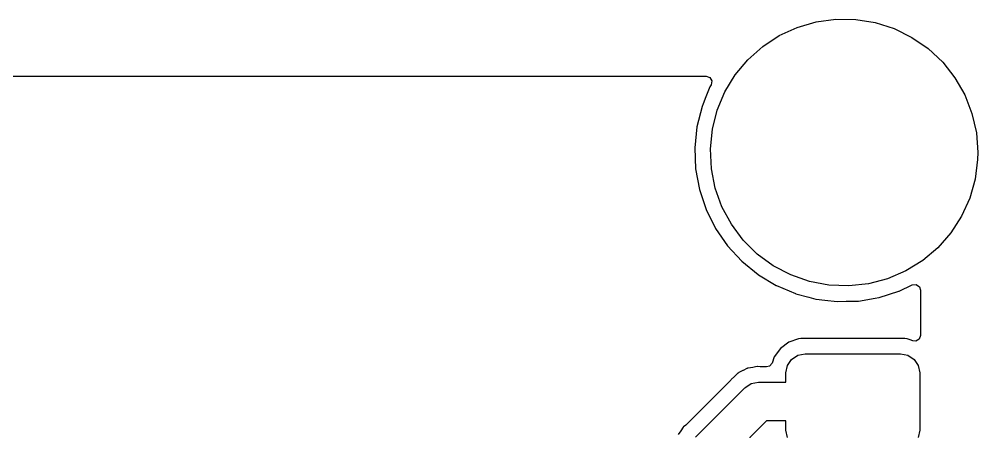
# Model space of a CAD drawing. Extents: x -27 to 355, y -108 to 35.
# Drawn here: x -16.32 to -3.77, y 22.46 to 27.87 of the extents above; entities that cross this region are included whole.
import ezdxf

# ---------------------------------------------------------------- set-up
doc = ezdxf.new("R2010")
doc.units = 0
doc.layers.add('BLACK', color=7, linetype='CONTINUOUS')

msp = doc.modelspace()

# ---------------------------------------------------------------- linework, layer by layer
at = {"layer": 'BLACK', "linetype": 'CONTINUOUS'}
for p, q in [((-5.88884, 27.8368), (-5.63183, 27.8717)), ((-5.63183, 27.8717), (-5.37248, 27.8683)), ((-5.37248, 27.8683), (-5.11647, 27.8266)), ((-6.37342, 27.6556), (-6.13786, 27.7642)), ((-6.13786, 27.7642), (-5.88884, 27.8368)), ((-5.11647, 27.8266), (-4.86944, 27.7476)), ((-4.86944, 27.7476), (-4.63681, 27.6329)), ((-6.59033, 27.5134), (-6.37342, 27.6556)), ((-4.63681, 27.6329), (-4.42369, 27.485)), ((-6.78384, 27.3407), (-6.59033, 27.5134)), ((-4.42369, 27.485), (-4.23476, 27.3073)), ((-6.9497, 27.1412), (-6.78384, 27.3407)), ((-4.23476, 27.3073), (-4.07418, 27.1036)), ((-18.0907, 27.1245), (-7.33086, 27.1245)), ((-7.33086, 27.1245), (-7.28252, 27.1069)), ((-7.28252, 27.1069), (-7.2568, 27.0624)), ((-7.08426, 26.9195), (-6.9497, 27.1412)), ((-4.07418, 27.1036), (-3.94548, 26.8784)), ((-7.28108, 26.9853), (-7.33448, 26.8535)), ((-7.26584, 27.0115), (-7.28108, 26.9853)), ((-7.2568, 27.0624), (-7.26584, 27.0115)), ((-7.33448, 26.8535), (-7.37149, 26.7621)), ((-7.18457, 26.6803), (-7.08426, 26.9195)), ((-3.94548, 26.8784), (-3.85147, 26.6366)), ((-7.38477, 26.7293), (-7.45136, 26.4612)), ((-7.37149, 26.7621), (-7.38477, 26.7293)), ((-7.24841, 26.4289), (-7.18457, 26.6803)), ((-3.85147, 26.6366), (-3.79422, 26.3837)), ((-7.45136, 26.4612), (-7.47952, 26.1864)), ((-7.2744, 26.1708), (-7.24841, 26.4289)), ((-3.79422, 26.3837), (-3.775, 26.125)), ((-7.47952, 26.1864), (-7.46867, 25.9104)), ((-7.26196, 25.9117), (-7.2744, 26.1708)), ((-3.775, 26.125), (-3.7774, 26.0334)), ((-3.7774, 26.0334), (-3.81013, 25.7761)), ((-7.46867, 25.9104), (-7.41905, 25.6387)), ((-7.21135, 25.6573), (-7.26196, 25.9117)), ((-3.81013, 25.7761), (-3.88054, 25.5265)), ((-7.41905, 25.6387), (-7.33163, 25.3767)), ((-7.1237, 25.4132), (-7.21135, 25.6573)), ((-3.88054, 25.5265), (-3.98707, 25.29)), ((-7.33163, 25.3767), (-7.20817, 25.1296)), ((-7.00093, 25.1847), (-7.1237, 25.4132)), ((-3.98707, 25.29), (-4.12739, 25.0718)), ((-7.20817, 25.1296), (-7.05112, 24.9023)), ((-6.84574, 24.9769), (-7.00093, 25.1847)), ((-6.66153, 24.7943), (-6.84574, 24.9769)), ((-4.12739, 25.0718), (-4.29841, 24.8768)), ((-7.05112, 24.9023), (-6.86362, 24.6995)), ((-4.29841, 24.8768), (-4.49638, 24.7092)), ((-6.45236, 24.6409), (-6.66153, 24.7943)), ((-6.86362, 24.6995), (-6.64941, 24.5251)), ((-6.22281, 24.5201), (-6.45236, 24.6409)), ((-4.49638, 24.7092), (-4.71694, 24.5727)), ((-6.64941, 24.5251), (-6.64714, 24.5238)), ((-6.64714, 24.5238), (-6.64713, 24.5238)), ((-6.64713, 24.5238), (-6.41505, 24.384)), ((-5.97793, 24.4346), (-6.22281, 24.5201)), ((-4.95526, 24.4703), (-5.20609, 24.4043)), ((-4.71694, 24.5727), (-4.95526, 24.4703)), ((-6.41505, 24.384), (-6.41277, 24.3827)), ((-6.41277, 24.3827), (-6.41033, 24.3816)), ((-6.41033, 24.3816), (-6.41033, 24.3816)), ((-6.41033, 24.3816), (-6.16086, 24.276)), ((-5.72311, 24.3862), (-5.97793, 24.4346)), ((-5.46393, 24.3761), (-5.72311, 24.3862)), ((-5.20609, 24.4043), (-5.46393, 24.3761)), ((-4.80514, 24.3068), (-4.63325, 24.3894)), ((-4.63325, 24.3894), (-4.58206, 24.3944)), ((-4.58206, 24.3944), (-4.53959, 24.3654)), ((-4.53959, 24.3654), (-4.5255, 24.3216)), ((-6.16086, 24.276), (-6.16086, 24.276)), ((-6.16086, 24.276), (-6.15841, 24.2749)), ((-6.15841, 24.2749), (-5.98835, 24.2299)), ((-5.98835, 24.2299), (-5.89399, 24.2048)), ((-5.11858, 24.2152), (-5.0685, 24.2235)), ((-5.0685, 24.2235), (-5.06598, 24.2243)), ((-5.06598, 24.2243), (-5.06597, 24.2243)), ((-5.06597, 24.2243), (-4.80767, 24.306)), ((-4.80767, 24.306), (-4.80514, 24.3068)), ((-4.5255, 24.3216), (-4.5255, 23.7281)), ((-5.89399, 24.2048), (-5.89399, 24.2048)), ((-5.89399, 24.2048), (-5.89142, 24.2042)), ((-5.89142, 24.2042), (-5.88879, 24.2038)), ((-5.88879, 24.2038), (-5.88879, 24.2038)), ((-5.88879, 24.2038), (-5.77732, 24.1906)), ((-5.77732, 24.1906), (-5.61712, 24.1717)), ((-5.61712, 24.1717), (-5.49737, 24.1745)), ((-5.49737, 24.1745), (-5.34363, 24.1781)), ((-5.34363, 24.1781), (-5.34097, 24.1782)), ((-5.34363, 24.1781), (-5.34363, 24.1781)), ((-5.34097, 24.1782), (-5.33835, 24.1786)), ((-5.33835, 24.1786), (-5.33834, 24.1786)), ((-5.33834, 24.1786), (-5.11858, 24.2152)), ((-4.5255, 23.7281), (-4.54309, 23.6798)), ((-6.24918, 23.6386), (-6.35815, 23.5581)), ((-6.12137, 23.6835), (-6.24918, 23.6386)), ((-6.11681, 23.6839), (-6.12137, 23.6835)), ((-6.1168, 23.684), (-6.11681, 23.6839)), ((-6.09159, 23.6863), (-6.1168, 23.684)), ((-6.08983, 23.6865), (-6.09159, 23.6863)), ((-6.09159, 23.6863), (-6.09159, 23.6863)), ((-4.73217, 23.6865), (-6.08983, 23.6865)), ((-4.73041, 23.6863), (-4.73217, 23.6865)), ((-4.7052, 23.684), (-4.73041, 23.6863)), ((-4.73041, 23.6863), (-4.73041, 23.6863)), ((-4.70519, 23.6839), (-4.7052, 23.684)), ((-4.70063, 23.6835), (-4.70519, 23.6839)), ((-4.66221, 23.67), (-4.70063, 23.6835)), ((-4.62562, 23.6572), (-4.66221, 23.67)), ((-4.58764, 23.6541), (-4.62562, 23.6572)), ((-4.54309, 23.6798), (-4.58764, 23.6541)), ((-6.35815, 23.5581), (-6.43863, 23.4492)), ((-6.21278, 23.4128), (-6.13167, 23.467)), ((-6.13167, 23.467), (-6.036, 23.486)), ((-6.036, 23.486), (-4.786, 23.486)), ((-4.786, 23.486), (-4.69033, 23.467)), ((-4.69033, 23.467), (-4.60922, 23.4128)), ((-6.46792, 23.3658), (-6.50054, 23.326)), ((-6.43863, 23.4492), (-6.46792, 23.3658)), ((-6.26697, 23.3317), (-6.21278, 23.4128)), ((-4.60922, 23.4128), (-4.55503, 23.3317)), ((-6.92023, 23.2285), (-6.95853, 23.1902)), ((-6.91515, 23.2329), (-6.92023, 23.2285)), ((-6.91134, 23.2348), (-6.91515, 23.2329)), ((-6.90819, 23.237), (-6.91134, 23.2348)), ((-6.90731, 23.2375), (-6.90819, 23.237)), ((-6.90333, 23.2412), (-6.90731, 23.2375)), ((-6.84924, 23.2671), (-6.90333, 23.2412)), ((-6.84715, 23.2682), (-6.84924, 23.2671)), ((-6.79885, 23.2933), (-6.84715, 23.2682)), ((-6.79386, 23.2959), (-6.79885, 23.2933)), ((-6.78853, 23.2968), (-6.79386, 23.2959)), ((-6.78824, 23.2969), (-6.78853, 23.2968)), ((-6.78792, 23.297), (-6.78824, 23.2969)), ((-6.78567, 23.2978), (-6.78792, 23.297)), ((-6.78533, 23.2979), (-6.78567, 23.2978)), ((-6.78502, 23.298), (-6.78533, 23.2979)), ((-6.78013, 23.3003), (-6.78502, 23.298)), ((-6.72077, 23.3092), (-6.78013, 23.3003)), ((-6.71848, 23.3096), (-6.72077, 23.3092)), ((-6.68343, 23.316), (-6.71848, 23.3096)), ((-6.66495, 23.3194), (-6.68343, 23.316)), ((-6.65942, 23.3204), (-6.66495, 23.3194)), ((-6.66495, 23.3194), (-6.66495, 23.3194)), ((-6.62406, 23.3162), (-6.65942, 23.3204)), ((-6.62236, 23.316), (-6.62406, 23.3162)), ((-6.61352, 23.3155), (-6.62236, 23.316)), ((-6.53887, 23.3155), (-6.61352, 23.3155)), ((-6.50054, 23.326), (-6.53887, 23.3155)), ((-6.286, 23.236), (-6.26697, 23.3317)), ((-6.286, 23.115), (-6.286, 23.236)), ((-4.55503, 23.3317), (-4.536, 23.236)), ((-4.536, 23.236), (-4.536, 22.486)), ((-7.01468, 23.1341), (-7.59112, 22.5576)), ((-7.00916, 23.1402), (-7.01468, 23.1341)), ((-7.00651, 23.1435), (-7.00916, 23.1402)), ((-7.00369, 23.1484), (-7.00651, 23.1435)), ((-6.96065, 23.1882), (-7.00369, 23.1484)), ((-6.95853, 23.1902), (-6.96065, 23.1882)), ((-6.81052, 23.05), (-6.74218, 23.0957)), ((-6.74218, 23.0957), (-6.64498, 23.115)), ((-6.64498, 23.115), (-6.286, 23.115)), ((-7.47159, 22.3936), (-6.82458, 23.0406)), ((-6.82458, 23.0406), (-6.81052, 23.05)), ((-6.53977, 22.607), (-7.03799, 22.1088)), ((-6.286, 22.607), (-6.53977, 22.607)), ((-6.286, 22.486), (-6.286, 22.607)), ((-7.66255, 22.4773), (-7.6982, 22.4291)), ((-7.66118, 22.4792), (-7.66255, 22.4773)), ((-7.63024, 22.524), (-7.66118, 22.4792)), ((-7.62705, 22.5286), (-7.63024, 22.524)), ((-7.63024, 22.524), (-7.63024, 22.524)), ((-7.59774, 22.5517), (-7.62705, 22.5286)), ((-7.59112, 22.5576), (-7.59774, 22.5517)), ((-6.26697, 22.3903), (-6.286, 22.486)), ((-4.536, 22.486), (-4.55503, 22.3903))]:
    msp.add_line(p, q, dxfattribs=at)

doc.saveas('drawing.dxf')
